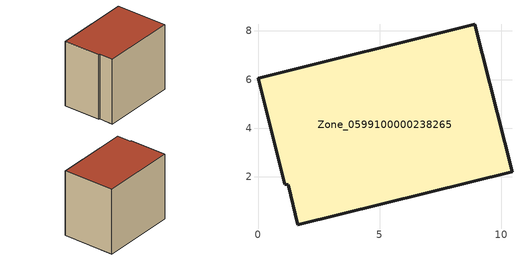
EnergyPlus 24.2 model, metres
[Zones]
Zone_0599100000238265
 floor ground (C_G): 1.25,1.68 1.09,1.7 0,6.05 8.92,8.28 10.44,2.22 1.64,0.03 z0
 wall outside (C_F): 10.44,2.22 8.92,8.28 0,6.05 1.09,1.7 1.25,1.68 1.64,0.03 10.44,2.22 z0:8.07
 roof outside (C_R): 1.64,0.03 10.44,2.22 8.92,8.28 0,6.05 1.09,1.7 1.25,1.68 z8.07
[BUILDING]
Pand.0599100000238265: North Axis=0; Terrain=City; Loads Convergence Tolerance Value=0.04; Temperature Convergence Tolerance Value=0.4; Solar Distribution=FullExterior; Maximum Number of Warmup Days=25; Minimum Number of Warmup Days=1
[Site:Location]
Rotterdam.The.Hague.AP_ZH_NLD Design_Conditions: Latitude=51.96; Longitude=4.45; Time Zone=1; Elevation=-4.5
[SITE:GROUNDTEMPERATURE:BUILDINGSURFACE]
18, 18, 18, 18, 18, 18, 18, 18, 18, 18, 18, 18
[MATERIAL] Thermal Absorptance=0.9; Solar Absorptance=0.7; Visible Absorptance=0.7
Name | Roughness | Thickness | Conductivity | Density | Specific Heat
G.TI.1946-1964 | MediumSmooth | 0.15 | 1 | 540 | 1210
F.TI.1946-1964 | Rough | 0.3 | 0.857143 | 1920 | 840
R.TI.1946-1964 | MediumRough | 0.2 | 0.277778 | 1500 | 1000
[CONSTRUCTION]
C_G: G.TI.1946-1964
C_F: F.TI.1946-1964
C_R: R.TI.1946-1964
[ZONE]
Zone_0599100000238265: Type=1; Multiplier=1; Ceiling Height=Autocalculate; Volume=Autocalculate; Floor Area=autocalculate; Part of Total Floor Area=Yes
[ZONEINFILTRATION:DESIGNFLOWRATE]
Infil_Zone_0599100000238265: Zone or ZoneList or Space or SpaceList=Zone_0599100000238265; Schedule=AlwaysOn; Design Flow Rate Calculation Method=Flow/Area; Flow Rate per Floor Area=0.003; Constant Term Coefficient=1; Temperature Term Coefficient=0; Velocity Term Coefficient=0; Velocity Squared Term Coefficient=0
[HVACTEMPLATE:ZONE:IDEALLOADSAIRSYSTEM]
Zone_0599100000238265: Maximum Heating Supply Air Temperature=50; Minimum Cooling Supply Air Temperature=13; Maximum Heating Supply Air Humidity Ratio=0.0156; Minimum Cooling Supply Air Humidity Ratio=0.0077; Heating Limit=NoLimit; Cooling Limit=NoLimit; Dehumidification Control Type=ConstantSensibleHeatRatio; Cooling Sensible Heat Ratio=0.7; Dehumidification Setpoint=60; Humidification Control Type=None; Humidification Setpoint=30; Outdoor Air Method=None; Outdoor Air Flow Rate per Person=0.00944; Outdoor Air Flow Rate per Zone Floor Area=0; Outdoor Air Flow Rate per Zone=0; Demand Controlled Ventilation Type=None; Outdoor Air Economizer Type=NoEconomizer; Heat Recovery Type=None; Sensible Heat Recovery Effectiveness=0.7; Latent Heat Recovery Effectiveness=0.65
[ZONECONTROL:THERMOSTAT]
ThermostatControl_Zone_0599100000238265: Zone or ZoneList=Zone_0599100000238265; Control Type Schedule=DualSetpointControlType; Control 1=Thermostat_Zone_0599100000238265; Temperature Difference Between Cutout And Setpoint=0
[THERMOSTATSETPOINT:DUALSETPOINT]
Thermostat_Zone_0599100000238265: Heating Setpoint Temperature Schedule=HeatingSetpoint_Zone_0599100000238265; Cooling Setpoint Temperature Schedule=CoolingSetpoint_Zone_0599100000238265
[SCHEDULE:COMPACT]
HeatingSetpoint_Zone_0599100000238265: Through: 12/31, For: AllDays, Until: 24:00, 21
CoolingSetpoint_Zone_0599100000238265: Through: 12/31, For: AllDays, Until: 24:00, 24
DualSetpointControlType: Through: 12/31, For: AllDays, Until: 24:00, 4
AlwaysOn: Through: 12/31, For: AllDays, Until: 24:00, 1
